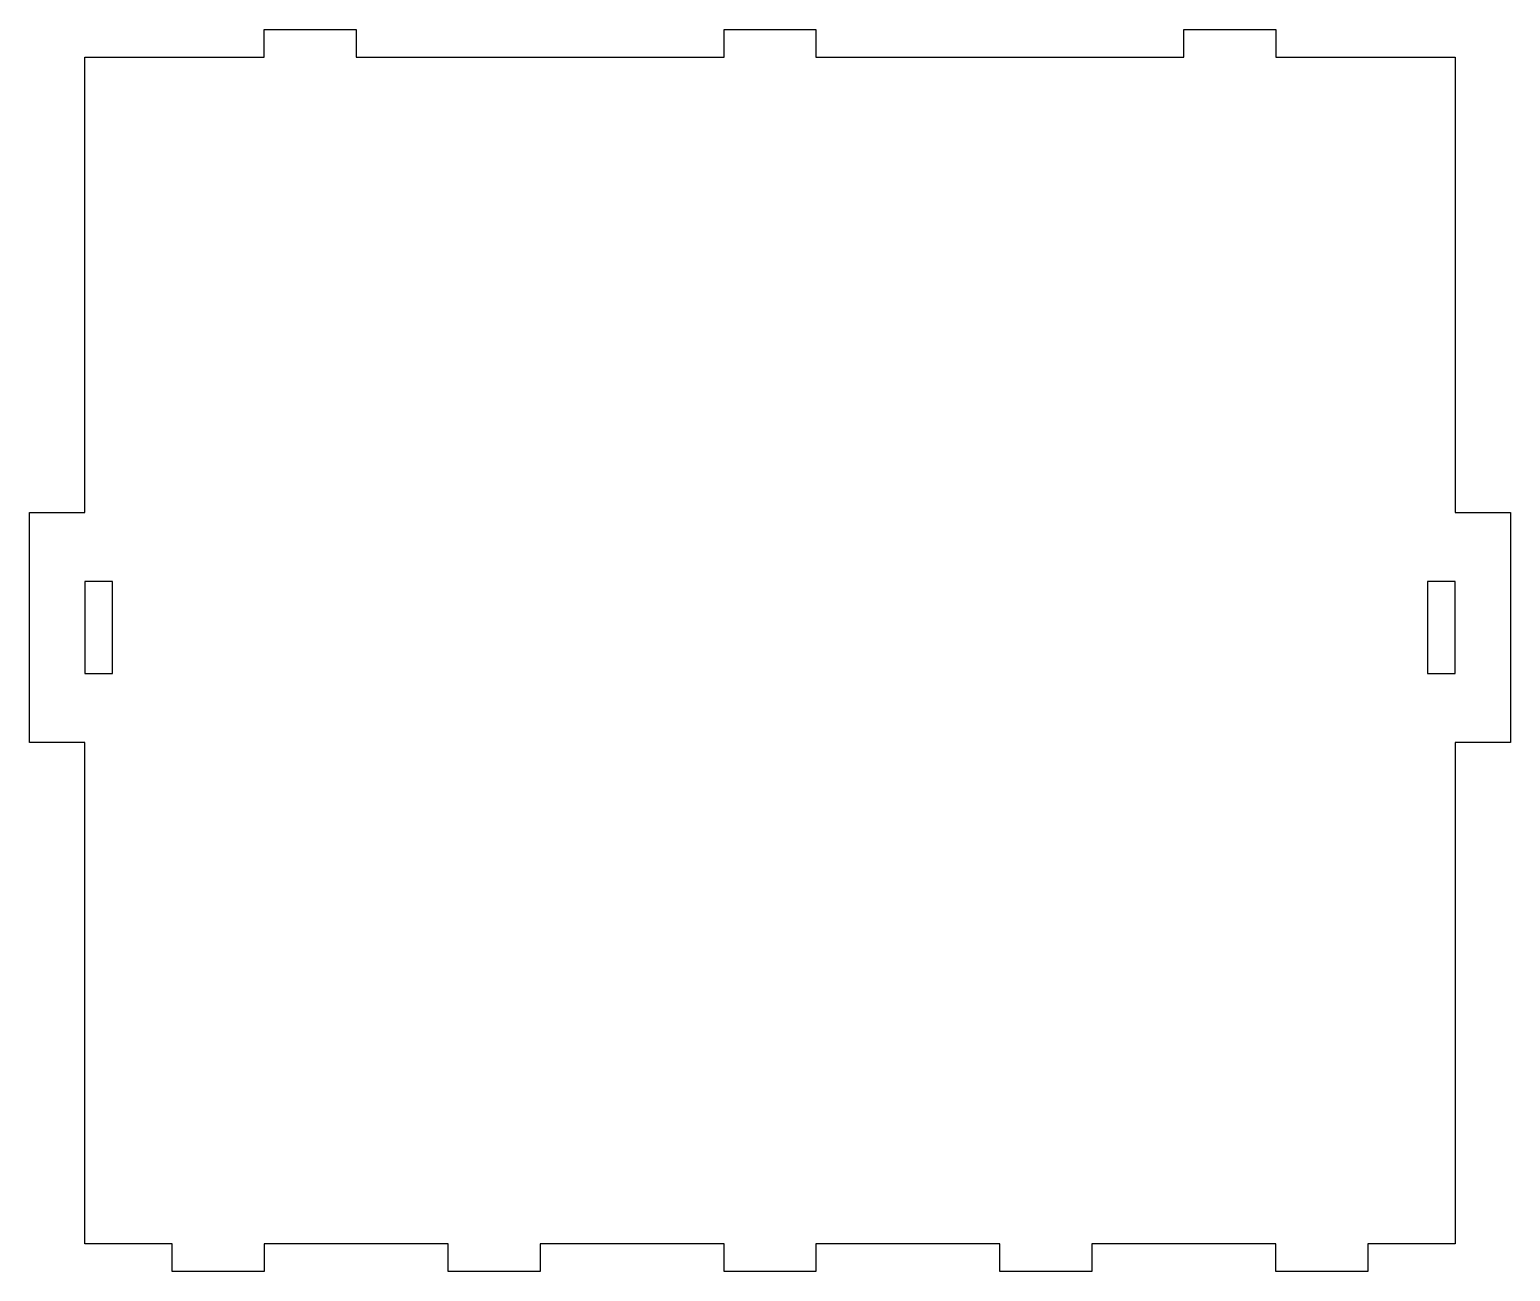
# Model space of a CAD drawing. Header units: millimetres. Extents: x -7 to 154, y -70 to 65.
import ezdxf

# ---------------------------------------------------------------- set-up
doc = ezdxf.new("R2010")
doc.units = ezdxf.units.MM
doc.layers.get('0').update_dxf_attribs({"linetype": 'CONTINUOUS'})

msp = doc.modelspace()

# ---------------------------------------------------------------- linework, layer by layer
for points in [[(-0.5, 12.5), (-0.5, 62), (19, 62), (19, 65), (29, 65), (29, 62), (69, 62), (69, 65), (79, 65), (79, 62), (119, 62), (119, 65), (129, 65), (129, 62), (148.5, 62), (148.5, 12.5), (154.5, 12.5), (154.5, -12.5), (148.5, -12.5), (148.5, -67), (139, -67), (139, -70), (129, -70), (129, -67), (109, -67), (109, -70), (99, -70), (99, -67), (79, -67), (79, -70), (69, -70), (69, -67), (49, -67), (49, -70), (39, -70), (39, -67), (19, -67), (19, -70), (9, -70), (9, -67), (-0.5, -67), (-0.5, -12.5), (-6.5, -12.5), (-6.5, 12.5)], [(-0.5, 12.5), (-0.5, 62), (19, 62), (19, 65), (29, 65), (29, 62), (69, 62), (69, 65), (79, 65), (79, 62), (119, 62), (119, 65), (129, 65), (129, 62), (148.5, 62), (148.5, 12.5), (154.5, 12.5), (154.5, -12.5), (148.5, -12.5), (148.5, -67), (139, -67), (139, -70), (129, -70), (129, -67), (109, -67), (109, -70), (99, -70), (99, -67), (79, -67), (79, -70), (69, -70), (69, -67), (49, -67), (49, -70), (39, -70), (39, -67), (19, -67), (19, -70), (9, -70), (9, -67), (-0.5, -67), (-0.5, -12.5), (-6.5, -12.5), (-6.5, 12.5)], [(-0.5, -5), (2.5, -5), (2.5, 5), (-0.5, 5)], [(-0.5, -5), (2.5, -5), (2.5, 5), (-0.5, 5)], [(148.5, 5), (145.5, 5), (145.5, -5), (148.5, -5)], [(148.5, 5), (145.5, 5), (145.5, -5), (148.5, -5)]]:
    msp.add_lwpolyline(points, close=True)

doc.saveas('drawing.dxf')
